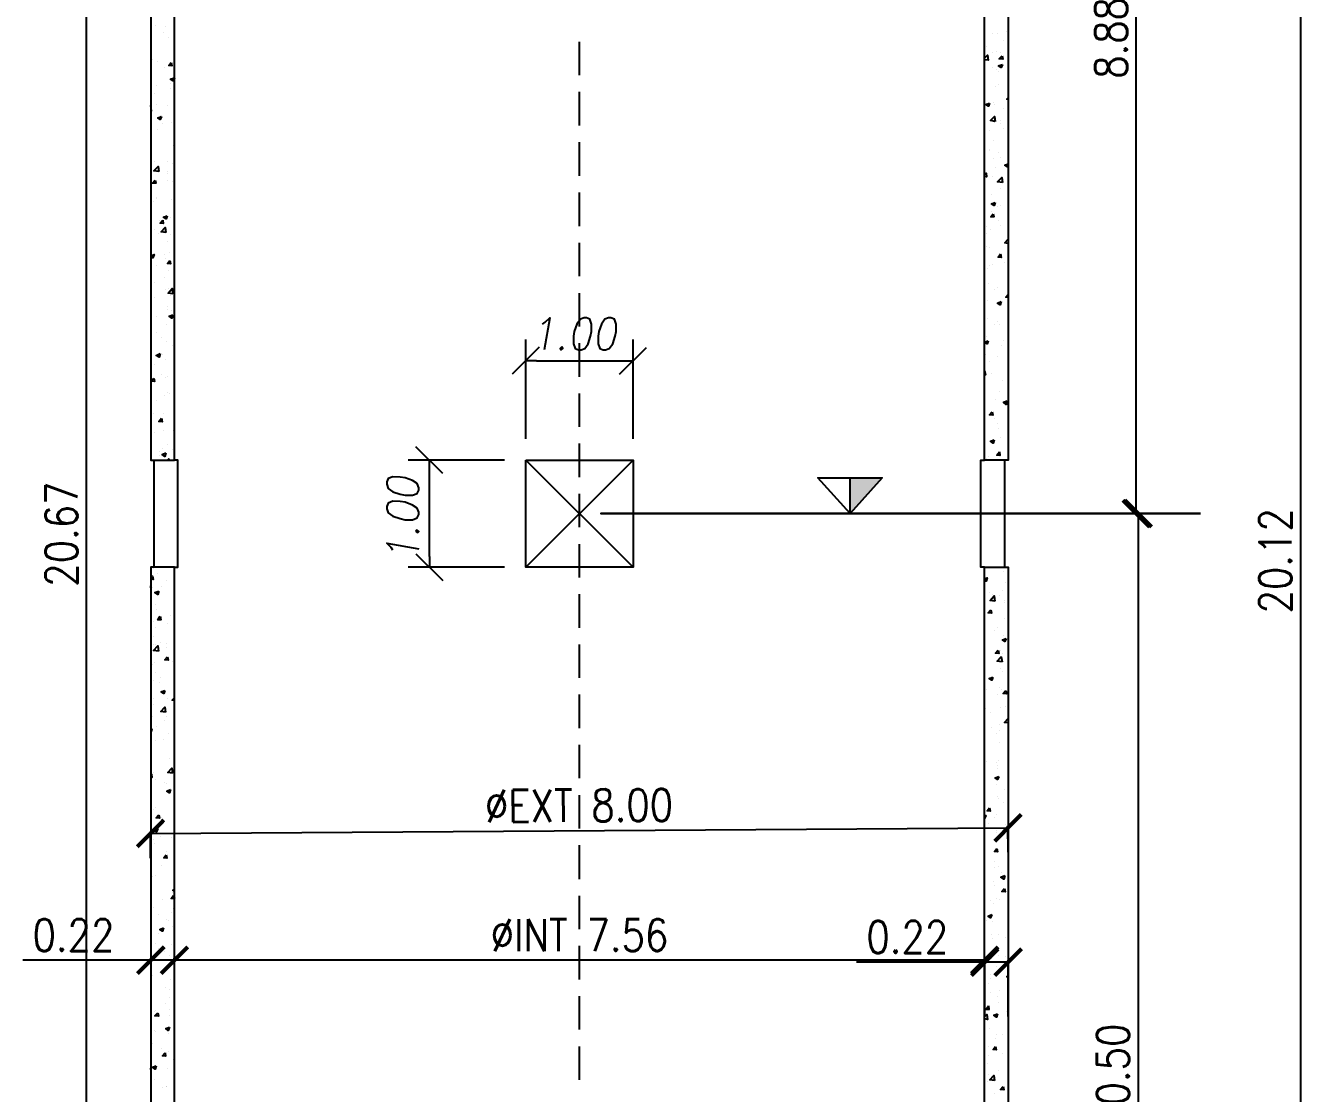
# Model space of a CAD drawing. Extents: x 93 to 1928, y 79 to 574.
# Drawn here: x 383.8 to 504.4, y 181.9 to 281.8 of the extents above; entities that cross this region are included whole.
import ezdxf

# ---------------------------------------------------------------- set-up
doc = ezdxf.new("R2010")
doc.units = 0
doc.header["$MEASUREMENT"] = 0
for name, color, linetype in [('Cotas', 1, 'Continuous'), ('PDF_00-COTAS-PARCIALES', 4, 'Continuous'), ('PDF_auxiliar', 1, 'Continuous'), ('PDF_CORTES', 6, 'Continuous'), ('PDF_encofrado', 4, 'Continuous'), ('PDF_HATCH', 1, 'Continuous')]:
    doc.layers.add(name, color=color, linetype=linetype)
doc.layers.add('PDF_0', color=7, linetype='Continuous', true_color=0x7fbfff)
doc.styles.add('ROMANS', font='ROMANS.SHX', dxfattribs={"width": 0.85})
doc.dimstyles.new('1.10', dxfattribs={"dimtxt": 3, "dimasz": 2.5, "dimexe": 0.18, "dimexo": 0.0625, "dimgap": 0.85, "dimtad": 1, "dimlfac": 0.1, "dimzin": 0, "dimdsep": 46, "dimtxsty": 'ROMANS', "dimblk": 'ARCHTICK', "dimcen": 0.09, "dimclrd": 256, "dimclre": 256, "dimclrt": 2, "dimadec": 0, "dimazin": 0, "dimtfac": 1, "dimtofl": 0, "dimtmove": 0, "dimatfit": 3, "dimfxl": 15, "dimfxlon": 1, "dimtolj": 1, "dimtzin": 0, "dimarcsym": 0})

# ---------------------------------------------------------------- blocks, each defined once
blk = doc.blocks.new('_ArchTick')
at = {"color": 0, "linetype": 'ByBlock', "const_width": 0.15}
blk.add_lwpolyline([(-0.5, -0.5), (0.5, 0.5)], dxfattribs=at)
blk = doc.blocks.new('*D20')
at = {"layer": 'Cotas', "lineweight": -2, "transparency": 16777216}
for p, q in [((394.19, 453.15), (379.01, 453.15)), ((379.19, 130.89), (379.19, 453.15)), ((394.19, 130.89), (379.01, 130.89))]:
    blk.add_line(p, q, dxfattribs=at)
at = {"layer": 'Defpoints', "color": 0, "transparency": 16777216}
for p in [(379.19, 453.15), (395.51, 453.15), (395.51, 130.89)]:
    blk.add_point(p, dxfattribs=at)
at = {"layer": 'Cotas', "lineweight": -2, "transparency": 16777216, "xscale": 2.5, "yscale": 2.5, "zscale": 2.5}
for p, rotation in [((379.19, 453.15), 90), ((379.19, 130.89), 270)]:
    blk.add_blockref('_ArchTick', p, dxfattribs=dict(at, rotation=rotation))
at = {"layer": 'Cotas', "color": 2, "transparency": 16777216, "insert": (376.84, 292.02), "char_height": 3, "attachment_point": 5, "rotation": 90, "style": 'ROMANS'}
blk.add_mtext('\\A1;32.15', dxfattribs=at)
blk = doc.blocks.new('*D24')
at = {"layer": 'Cotas', "lineweight": -2, "transparency": 16777216}
for p, q in [((472.67, 325.14), (487.85, 325.14)), ((487.67, 236.15), (487.67, 325.14)), ((472.67, 236.15), (487.85, 236.15))]:
    blk.add_line(p, q, dxfattribs=at)
at = {"layer": 'Defpoints', "color": 0, "transparency": 16777216}
for p in [(435.6, 325.14), (487.67, 325.14), (437.59, 236.15)]:
    blk.add_point(p, dxfattribs=at)
at = {"layer": 'Cotas', "lineweight": -2, "transparency": 16777216, "xscale": 2.5, "yscale": 2.5, "zscale": 2.5}
for p, rotation in [((487.67, 325.14), 90), ((487.67, 236.15), 270)]:
    blk.add_blockref('_ArchTick', p, dxfattribs=dict(at, rotation=rotation))
at = {"layer": 'Cotas', "color": 2, "transparency": 16777216, "insert": (485.32, 280.65), "char_height": 3, "attachment_point": 5, "rotation": 90, "style": 'ROMANS'}
blk.add_mtext('\\A1;8.88', dxfattribs=at)
blk = doc.blocks.new('*D25')
at = {"layer": 'Cotas', "lineweight": -2, "transparency": 16777216}
for p, q in [((487.85, 236.15), (488.03, 236.15)), ((487.85, 236.15), (487.85, 130.89)), ((497.66, 130.89), (487.67, 130.89))]:
    blk.add_line(p, q, dxfattribs=at)
at = {"layer": 'Defpoints', "color": 0, "transparency": 16777216}
for p in [(487.85, 236.15), (487.85, 130.89), (497.72, 130.89)]:
    blk.add_point(p, dxfattribs=at)
at = {"layer": 'Cotas', "lineweight": -2, "transparency": 16777216, "xscale": 2.5, "yscale": 2.5, "zscale": 2.5}
for p, rotation in [((487.85, 236.15), 90), ((487.85, 130.89), 270)]:
    blk.add_blockref('_ArchTick', p, dxfattribs=dict(at, rotation=rotation))
at = {"layer": 'Cotas', "color": 2, "transparency": 16777216, "insert": (485.5, 183.52), "char_height": 3, "attachment_point": 5, "rotation": 90, "style": 'ROMANS'}
blk.add_mtext('\\A1;10.50', dxfattribs=at)
blk = doc.blocks.new('*D28')
at = {"layer": 'Cotas', "lineweight": -2, "transparency": 16777216}
for p, q in [((488.03, 332.57), (503.21, 332.57)), ((503.03, 332.57), (503.03, 130.89)), ((488.03, 130.89), (503.21, 130.89))]:
    blk.add_line(p, q, dxfattribs=at)
at = {"layer": 'Defpoints', "color": 0, "transparency": 16777216}
for p in [(487.67, 332.57), (487.67, 130.89), (503.03, 130.89)]:
    blk.add_point(p, dxfattribs=at)
at = {"layer": 'Cotas', "lineweight": -2, "transparency": 16777216, "xscale": 2.5, "yscale": 2.5, "zscale": 2.5}
for p, rotation in [((503.03, 332.57), 90), ((503.03, 130.89), 270)]:
    blk.add_blockref('_ArchTick', p, dxfattribs=dict(at, rotation=rotation))
at = {"layer": 'Cotas', "color": 2, "transparency": 16777216, "insert": (500.68, 231.73), "char_height": 3, "attachment_point": 5, "rotation": 90, "style": 'ROMANS'}
blk.add_mtext('\\A1;20.12', dxfattribs=at)
blk = doc.blocks.new('*D29')
at = {"layer": 'Cotas', "lineweight": -2, "transparency": 16777216}
for p, q in [((473.5, 194.19), (461.52, 194.19)), ((473.5, 189.14), (473.5, 194.37)), ((475.69, 194.19), (473.5, 194.19)), ((475.69, 189.1), (475.69, 194.37))]:
    blk.add_line(p, q, dxfattribs=at)
at = {"layer": 'Defpoints', "color": 0, "transparency": 16777216}
for p in [(473.5, 194.19), (473.5, 189.07), (475.69, 189.04)]:
    blk.add_point(p, dxfattribs=at)
at = {"layer": 'Cotas', "lineweight": -2, "transparency": 16777216, "xscale": 2.5, "yscale": 2.5, "zscale": 2.5, "rotation": 180}
blk.add_blockref('_ArchTick', (473.5, 194.19), dxfattribs=at)
at = {"layer": 'Cotas', "lineweight": -2, "transparency": 16777216, "xscale": 2.5, "yscale": 2.5, "zscale": 2.5}
blk.add_blockref('_ArchTick', (475.69, 194.19), dxfattribs=at)
at = {"layer": 'Cotas', "color": 2, "transparency": 16777216, "insert": (466.26, 196.54), "char_height": 3, "attachment_point": 5, "style": 'ROMANS'}
blk.add_mtext('\\A1;0.22', dxfattribs=at)
blk = doc.blocks.new('*D30')
at = {"layer": 'Cotas', "lineweight": -2, "transparency": 16777216}
for p, q in [((397.7, 194.25), (397.7, 194.55)), ((473.5, 194.37), (397.7, 194.37)), ((473.5, 194.25), (473.5, 194.55))]:
    blk.add_line(p, q, dxfattribs=at)
at = {"layer": 'Defpoints', "color": 0, "transparency": 16777216}
for p in [(397.7, 194.37), (397.7, 194.19), (473.5, 194.19)]:
    blk.add_point(p, dxfattribs=at)
at = {"layer": 'Cotas', "lineweight": -2, "transparency": 16777216, "xscale": 2.5, "yscale": 2.5, "zscale": 2.5, "rotation": 180}
blk.add_blockref('_ArchTick', (397.7, 194.37), dxfattribs=at)
at = {"layer": 'Cotas', "lineweight": -2, "transparency": 16777216, "xscale": 2.5, "yscale": 2.5, "zscale": 2.5}
blk.add_blockref('_ArchTick', (473.5, 194.37), dxfattribs=at)
at = {"layer": 'Cotas', "color": 2, "transparency": 16777216, "insert": (435.6, 196.72), "char_height": 3, "attachment_point": 5, "style": 'ROMANS'}
blk.add_mtext('\\A1;ØINT 7.56', dxfattribs=at)
blk = doc.blocks.new('*D31')
at = {"layer": 'Cotas', "lineweight": -2, "transparency": 16777216}
for p, q in [((395.51, 194.37), (383.54, 194.37)), ((395.51, 194.37), (395.51, 194.55)), ((397.7, 194.37), (395.51, 194.37)), ((397.7, 194.37), (397.7, 194.55))]:
    blk.add_line(p, q, dxfattribs=at)
at = {"layer": 'Defpoints', "color": 0, "transparency": 16777216}
for p in [(395.51, 194.37), (395.51, 194.37), (397.7, 194.37)]:
    blk.add_point(p, dxfattribs=at)
at = {"layer": 'Cotas', "lineweight": -2, "transparency": 16777216, "xscale": 2.5, "yscale": 2.5, "zscale": 2.5, "rotation": 180}
blk.add_blockref('_ArchTick', (395.51, 194.37), dxfattribs=at)
at = {"layer": 'Cotas', "lineweight": -2, "transparency": 16777216, "xscale": 2.5, "yscale": 2.5, "zscale": 2.5}
blk.add_blockref('_ArchTick', (397.7, 194.37), dxfattribs=at)
at = {"layer": 'Cotas', "color": 2, "transparency": 16777216, "insert": (388.27, 196.72), "char_height": 3, "attachment_point": 5, "style": 'ROMANS'}
blk.add_mtext('\\A1;0.22', dxfattribs=at)
blk = doc.blocks.new('*D32')
at = {"layer": 'Cotas', "lineweight": -2, "transparency": 16777216}
for p, q in [((395.48, 206.23), (475.68, 206.76)), ((395.49, 203.93), (395.48, 206.41)), ((475.69, 204.47), (475.67, 206.94))]:
    blk.add_line(p, q, dxfattribs=at)
at = {"layer": 'Defpoints', "color": 0, "transparency": 16777216}
for p in [(475.68, 206.76), (395.49, 203.87), (475.69, 204.4)]:
    blk.add_point(p, dxfattribs=at)
at = {"layer": 'Cotas', "lineweight": -2, "transparency": 16777216, "xscale": 2.5, "yscale": 2.5, "zscale": 2.5}
for p, rotation in [((395.48, 206.23), 180.3823823446198), ((475.68, 206.76), 0.3823823446198228)]:
    blk.add_blockref('_ArchTick', p, dxfattribs=dict(at, rotation=rotation))
at = {"layer": 'Cotas', "color": 2, "transparency": 16777216, "insert": (435.56, 208.84), "char_height": 3, "attachment_point": 5, "rotation": 0.3824, "style": 'ROMANS'}
blk.add_mtext('\\A1;ØEXT 8.00', dxfattribs=at)
blk = doc.blocks.new('*D109')
at = {"layer": 'Cotas', "lineweight": -2, "transparency": 16777216}
for p, q in [((395.45, 337.57), (389.31, 337.57)), ((389.49, 130.89), (389.49, 337.57)), ((395.45, 130.89), (389.31, 130.89))]:
    blk.add_line(p, q, dxfattribs=at)
at = {"layer": 'Defpoints', "color": 0, "transparency": 16777216}
for p in [(389.49, 337.57), (395.51, 337.57), (395.51, 130.89)]:
    blk.add_point(p, dxfattribs=at)
at = {"layer": 'Cotas', "lineweight": -2, "transparency": 16777216, "xscale": 2.5, "yscale": 2.5, "zscale": 2.5}
for p, rotation in [((389.49, 337.57), 90), ((389.49, 130.89), 270)]:
    blk.add_blockref('_ArchTick', p, dxfattribs=dict(at, rotation=rotation))
at = {"layer": 'Cotas', "color": 2, "transparency": 16777216, "insert": (387.14, 234.23), "char_height": 3, "attachment_point": 5, "rotation": 90, "style": 'ROMANS'}
blk.add_mtext('\\A1;20.67', dxfattribs=at)
blk = doc.blocks.new('*D111')
at = {"layer": 'Cotas', "lineweight": -2, "transparency": 16777216}
for p, q in [((381.77, 460.15), (366.59, 460.15)), ((366.77, 130.89), (366.77, 460.15)), ((381.77, 130.89), (366.59, 130.89))]:
    blk.add_line(p, q, dxfattribs=at)
at = {"layer": 'Defpoints', "color": 0, "transparency": 16777216}
for p in [(366.77, 460.15), (395.51, 460.15), (395.51, 130.89)]:
    blk.add_point(p, dxfattribs=at)
at = {"layer": 'Cotas', "lineweight": -2, "transparency": 16777216, "xscale": 2.5, "yscale": 2.5, "zscale": 2.5}
for p, rotation in [((366.77, 460.15), 90), ((366.77, 130.89), 270)]:
    blk.add_blockref('_ArchTick', p, dxfattribs=dict(at, rotation=rotation))
at = {"layer": 'Cotas', "color": 2, "transparency": 16777216, "insert": (364.42, 295.52), "char_height": 3, "attachment_point": 5, "rotation": 90, "style": 'ROMANS'}
blk.add_mtext('\\A1;32.93', dxfattribs=at)

msp = doc.modelspace()

# ---------------------------------------------------------------- linework, layer by layer
at = {"layer": 'PDF_0', "color": 5, "lineweight": 25}
for points in [[(431.828, 251.719), (429.313, 249.204)], [(439.34, 249.204), (441.855, 251.687)], [(422.82, 239.909), (420.305, 242.392)], [(420.305, 232.397), (422.82, 229.882)]]:
    msp.add_lwpolyline(points, dxfattribs=at)
at = {"layer": 'PDF_0', "color": 2, "lineweight": 25}
for points in [[(431.573, 250.446), (430.587, 250.446)], [(439.595, 250.446), (440.613, 250.446)], [(421.578, 240.164), (421.578, 241.151)], [(421.578, 232.142), (421.578, 231.124)]]:
    msp.add_lwpolyline(points, dxfattribs=at)
at = {"layer": 'PDF_00-COTAS-PARCIALES', "lineweight": 25}
for points in [[(432.146, 253.883), (432.401, 254.043), (432.815, 254.456), (432.305, 251.464)], [(418.14, 232.715), (417.981, 232.97), (417.567, 233.384), (420.56, 232.843)]]:
    msp.add_lwpolyline(points, dxfattribs=at)
for points in [[(436.03, 254.456), (435.68, 254.329), (435.361, 253.883), (435.107, 253.183), (435.043, 252.737), (435.043, 252.037), (435.202, 251.592), (435.52, 251.464), (435.743, 251.464), (436.093, 251.592), (436.412, 252.037), (436.635, 252.737), (436.73, 253.183), (436.73, 253.883), (436.571, 254.329), (436.253, 254.456)], [(438.322, 254.456), (437.971, 254.329), (437.653, 253.883), (437.398, 253.183), (437.335, 252.737), (437.335, 252.037), (437.494, 251.592), (437.812, 251.464), (438.035, 251.464), (438.385, 251.592), (438.704, 252.037), (438.926, 252.737), (439.022, 253.183), (439.022, 253.883), (438.863, 254.329), (438.544, 254.456)], [(433.961, 251.751), (433.802, 251.592), (433.897, 251.464), (434.056, 251.592)], [(417.567, 238.891), (417.695, 238.509), (418.14, 238.19), (418.841, 237.968), (419.286, 237.872), (419.987, 237.872), (420.432, 238.031), (420.56, 238.35), (420.56, 238.572), (420.432, 238.954), (419.987, 239.241), (419.286, 239.496), (418.841, 239.559), (418.14, 239.591), (417.695, 239.432), (417.567, 239.114)], [(417.567, 236.599), (417.695, 236.217), (418.14, 235.899), (418.841, 235.676), (419.286, 235.58), (419.987, 235.58), (420.432, 235.739), (420.56, 236.058), (420.56, 236.281), (420.432, 236.662), (419.987, 236.949), (419.286, 237.204), (418.841, 237.267), (418.14, 237.299), (417.695, 237.14), (417.567, 236.822)], [(420.273, 234.498), (420.432, 234.371), (420.56, 234.466), (420.432, 234.593)]]:
    msp.add_lwpolyline(points, close=True, dxfattribs=at)
at = {"layer": 'PDF_00-COTAS-PARCIALES', "color": 2, "lineweight": 25}
for points in [[(430.587, 243.156), (430.587, 252.451)], [(440.613, 243.156), (440.613, 252.451)], [(431.573, 250.446), (439.595, 250.446)], [(428.581, 241.151), (419.573, 241.151)], [(421.578, 232.142), (421.578, 240.164)], [(460.922, 236.153), (457.898, 239.496), (463.914, 239.496), (460.922, 236.153), (460.922, 239.496)], [(428.581, 231.124), (419.573, 231.124)]]:
    msp.add_lwpolyline(points, dxfattribs=at)
msp.add_lwpolyline([(493.673, 236.153), (437.589, 236.153)], close=True, dxfattribs=at)
at = {"layer": 'PDF_00-COTAS-PARCIALES', "color": 2, "transparency": 33554559}
msp.add_solid([(460.922, 239.496), (463.914, 239.496), (460.922, 236.153)], dxfattribs=at)
at = {"layer": 'PDF_auxiliar', "lineweight": 25}
for points in [[(435.584, 280.272), (435.584, 277.152)], [(435.584, 275.593), (435.584, 272.441)], [(435.584, 270.881), (435.584, 267.762)], [(435.584, 266.202), (435.584, 263.051)], [(435.584, 261.491), (435.584, 258.372)], [(435.584, 256.78), (435.584, 253.661)], [(435.584, 252.101), (435.584, 248.949)], [(435.584, 247.39), (435.584, 244.27)], [(435.584, 242.71), (435.584, 239.559)], [(430.587, 241.151), (440.613, 231.124)], [(440.613, 241.151), (430.587, 231.124)], [(435.584, 237.999), (435.584, 234.88)], [(435.584, 233.288), (435.584, 230.169)], [(435.584, 228.609), (435.584, 225.458)], [(435.584, 223.898), (435.584, 220.779)], [(435.584, 219.219), (435.584, 216.067)], [(435.584, 214.508), (435.584, 211.388)], [(435.584, 209.797), (435.584, 206.677)], [(435.584, 205.117), (435.584, 201.966)], [(435.584, 200.406), (435.584, 197.287)], [(435.584, 195.727), (435.584, 192.576)], [(435.584, 191.016), (435.584, 187.897)], [(435.584, 186.305), (435.584, 183.185)]]:
    msp.add_lwpolyline(points, dxfattribs=at)
at = {"layer": 'PDF_CORTES', "lineweight": 25}
for points in [[(395.508, 320.125), (395.508, 241.151), (397.704, 241.151), (397.704, 320.125)], [(475.692, 320.125), (475.692, 241.151), (473.495, 241.151), (473.495, 320.125)], [(397.704, 127.894), (397.704, 231.124), (395.508, 231.124), (395.508, 127.894), (394.108, 127.894), (394.108, 125.889), (393.598, 125.889), (369.024, 113.856), (369.024, 110.864), (424.157, 110.864), (424.157, 113.856), (399.614, 125.889), (399.105, 125.889), (399.105, 127.894)], [(472.095, 125.889), (472.095, 127.894), (473.495, 127.894), (473.495, 231.124), (475.692, 231.124), (475.692, 127.894), (477.092, 127.894), (477.092, 125.889), (477.602, 125.889), (502.144, 113.856), (502.144, 110.864), (447.012, 110.864), (447.012, 113.856), (471.586, 125.889)]]:
    msp.add_lwpolyline(points, close=True, dxfattribs=at)
at = {"layer": 'PDF_encofrado', "lineweight": 25}
for points in [[(395.826, 231.124), (395.826, 241.151)], [(397.704, 231.124), (398.023, 231.124), (398.023, 241.151), (397.704, 241.151)], [(473.495, 231.124), (473.145, 231.124), (473.145, 241.151), (473.495, 241.151)], [(475.374, 231.124), (475.374, 241.151)]]:
    msp.add_lwpolyline(points, dxfattribs=at)
msp.add_lwpolyline([(430.587, 241.151), (440.613, 241.151), (440.613, 231.124), (430.587, 231.124)], close=True, dxfattribs=at)
at = {"layer": 'PDF_HATCH', "lineweight": 25}
for points in [[(395.922, 281.768), (395.922, 281.768)], [(396.654, 281.131), (396.654, 281.131)], [(396.845, 281.704), (396.845, 281.704)], [(474.259, 281.068), (474.259, 281.068)], [(474.705, 281.068), (474.705, 281.068)], [(475.501, 281.259), (475.501, 281.259)], [(397.132, 280.686), (397.132, 280.686)], [(473.623, 279.858), (473.623, 279.858)], [(475.246, 280.399), (475.246, 280.399)], [(395.54, 279.731), (395.54, 279.731)], [(473.495, 278.744), (473.75, 279.03), (473.814, 278.553), (473.495, 278.585)], [(474.196, 279.253), (474.196, 279.253)], [(474.641, 279.38), (474.641, 279.38)], [(474.992, 279.285), (474.992, 279.285)], [(395.667, 278.585), (395.667, 278.585)], [(396.113, 278.426), (396.113, 278.426)], [(396.75, 277.916), (396.75, 277.916)], [(397.386, 278.171), (397.386, 278.171)], [(474.259, 277.853), (474.259, 277.853)], [(474.578, 277.725), (474.578, 277.725)], [(474.769, 277.534), (474.769, 277.534)], [(396.081, 276.197), (396.081, 276.197)], [(397.323, 276.356), (397.323, 276.356)], [(474.801, 276.293), (474.801, 276.293)], [(395.89, 275.433), (395.89, 275.433)], [(397.354, 275.911), (397.354, 275.911)], [(474.514, 276.07), (474.514, 276.07)], [(475.692, 274.924), (475.565, 274.924), (475.692, 275.051)], [(395.508, 274.319), (395.508, 274.319)], [(395.508, 273.874), (395.572, 273.842), (395.508, 274.319)], [(396.017, 274.383), (396.017, 274.383)], [(397.1, 274.351), (397.1, 274.351)], [(474.323, 274.638), (474.323, 274.638)], [(474.45, 274.383), (474.45, 274.383)], [(475.278, 274.001), (475.278, 274.001)], [(396.399, 273.364), (396.399, 273.364)], [(396.59, 272.664), (396.59, 272.664)], [(397.45, 272.696), (397.45, 272.696)], [(474.387, 272.728), (474.387, 272.728)], [(474.96, 272.632), (474.96, 272.632)], [(474.992, 272.919), (474.992, 272.919)], [(396.113, 272.091), (396.113, 272.091)], [(397.673, 272.218), (397.673, 272.218)], [(473.973, 272.027), (473.973, 272.027)], [(475.214, 272.187), (475.214, 272.187)], [(397.609, 270.563), (397.609, 270.563)], [(473.909, 270.213), (473.909, 270.213)], [(474.323, 271.041), (474.323, 271.041)], [(395.89, 269.099), (395.89, 269.099)], [(397.1, 269.131), (397.1, 269.131)], [(473.973, 270.086), (473.973, 270.086)], [(474.291, 269.385), (474.291, 269.385)], [(474.769, 269.958), (474.769, 269.958)], [(475.023, 269.417), (475.023, 269.417)], [(397.1, 268.144), (397.1, 268.144)], [(397.1, 267.985), (397.1, 267.985)], [(397.577, 268.908), (397.577, 268.908)], [(473.495, 267.826), (473.623, 267.985), (473.655, 267.666), (473.495, 267.698)], [(474.482, 268.494), (474.482, 268.494)], [(475.692, 268.812), (475.628, 268.59), (475.374, 268.749), (475.692, 268.876)], [(395.795, 267.157), (395.795, 267.157)], [(397.036, 267.316), (397.036, 267.316)], [(397.514, 267.221), (397.514, 267.221)], [(474.228, 267.698), (474.228, 267.698)], [(474.96, 266.584), (474.96, 266.584)], [(475.66, 267.412), (475.66, 267.412)], [(395.731, 265.343), (395.731, 265.343)], [(396.081, 265.725), (396.081, 265.725)], [(396.081, 265.597), (396.081, 265.597)], [(397.45, 265.566), (397.45, 265.566)], [(397.641, 265.597), (397.641, 265.597)], [(474.164, 266.043), (474.164, 266.043)], [(474.1, 264.388), (474.1, 264.388)], [(474.673, 264.865), (474.673, 264.865)], [(475.023, 264.961), (475.023, 264.961)], [(396.304, 263.592), (396.304, 263.592)], [(397.386, 263.878), (397.386, 263.878)], [(473.686, 262.987), (473.686, 262.987)], [(474.769, 263.592), (474.769, 263.592)], [(474.96, 263.146), (474.96, 263.146)], [(395.89, 262.733), (395.89, 262.733)], [(396.177, 262.351), (396.177, 262.351)], [(397.323, 262.223), (397.323, 262.223)], [(473.686, 262.319), (473.686, 262.319)], [(474.037, 262.701), (474.037, 262.701)], [(475.692, 261.427), (475.374, 261.491), (475.692, 261.809)], [(397.068, 261.65), (397.068, 261.65)], [(397.259, 260.568), (397.259, 260.568)], [(473.623, 261.173), (473.623, 261.173)], [(473.973, 261.045), (473.973, 261.045)], [(475.533, 261.427), (475.533, 261.427)], [(395.508, 260.25), (395.826, 260.377), (395.699, 260.091), (395.508, 260.218)], [(396.081, 259.39), (396.081, 259.39)], [(396.781, 260.377), (396.781, 260.377)], [(396.845, 260.059), (396.845, 260.059)], [(473.909, 259.358), (473.909, 259.358)], [(474.228, 259.454), (474.228, 259.454)], [(474.96, 260.25), (474.96, 260.25)], [(475.374, 259.645), (475.374, 259.645)], [(396.781, 258.244), (396.781, 258.244)], [(397.195, 258.881), (397.195, 258.881)], [(473.75, 259.072), (473.75, 259.072)], [(395.508, 258.085), (395.508, 258.085)], [(395.826, 257.799), (395.826, 257.799)], [(396.877, 257.13), (396.877, 257.13)], [(397.132, 257.226), (397.132, 257.226)], [(473.846, 257.703), (473.846, 257.703)], [(474.387, 257.098), (474.387, 257.098)], [(474.737, 257.258), (474.737, 257.258)], [(395.858, 256.398), (395.858, 256.398)], [(397.354, 256.525), (397.354, 256.525)], [(473.782, 256.048), (473.782, 256.048)], [(474.737, 255.889), (474.737, 255.889)], [(475.692, 256.366), (475.469, 256.398), (475.692, 256.653)], [(396.049, 254.552), (396.049, 254.552)], [(397.068, 255.539), (397.068, 255.539)], [(397.068, 255.284), (397.068, 255.284)], [(397.482, 255.157), (397.482, 255.157)], [(397.004, 253.883), (397.004, 253.883)], [(473.718, 254.361), (473.718, 254.361)], [(474.45, 253.852), (474.45, 253.852)], [(474.673, 254.106), (474.673, 254.106)], [(474.928, 253.883), (474.928, 253.883)], [(396.049, 253.056), (396.049, 253.056)], [(396.527, 252.578), (396.527, 252.578)], [(396.941, 252.228), (396.941, 252.228)], [(473.655, 252.706), (473.655, 252.706)], [(475.246, 252.355), (475.246, 252.355)], [(396.559, 251.019), (396.559, 251.019)], [(397.577, 251.91), (397.577, 251.91)], [(473.591, 251.019), (473.591, 251.019)], [(474.737, 250.891), (474.737, 250.891)], [(475.087, 251.878), (475.087, 251.878)], [(395.508, 250.032), (395.508, 250.032)], [(395.858, 250.064), (395.858, 250.064)], [(396.877, 250.541), (396.877, 250.541)], [(473.941, 250.382), (473.941, 250.382)], [(396.495, 249.204), (396.495, 249.204)], [(396.845, 248.886), (396.845, 248.886)], [(397.036, 248.949), (397.036, 248.949)], [(473.495, 249.427), (473.495, 249.459), (473.559, 249.14), (473.495, 249.14)], [(473.559, 249.363), (473.559, 249.363)], [(474.1, 249.3), (474.1, 249.3)], [(475.151, 248.631), (475.151, 248.631)], [(397.068, 247.485), (397.068, 247.485)], [(397.227, 247.358), (397.227, 247.358)], [(473.495, 247.708), (473.495, 247.708)], [(474.928, 247.549), (474.928, 247.549)], [(395.604, 246.817), (395.604, 246.817)], [(396.049, 246.689), (396.049, 246.689)], [(396.781, 247.199), (396.781, 247.199)], [(474.482, 246.849), (474.482, 246.849)], [(395.763, 245.512), (395.763, 245.512)], [(396.718, 245.544), (396.718, 245.544)], [(474.419, 245.034), (474.419, 245.034)], [(395.826, 243.697), (395.826, 243.697)], [(396.208, 244.811), (396.208, 244.811)], [(396.654, 243.888), (396.654, 243.888)], [(397.609, 243.952), (397.609, 243.952)], [(474.705, 244.557), (474.705, 244.557)], [(474.801, 244.079), (474.801, 244.079)], [(397.036, 242.615), (397.036, 242.615)], [(474.992, 243.315), (474.992, 243.315)], [(396.304, 241.978), (396.304, 241.978)], [(396.304, 241.596), (396.304, 241.596)], [(396.59, 242.201), (396.59, 242.201)], [(397.068, 241.151), (397.195, 241.278), (397.227, 241.151)], [(397.545, 242.138), (397.545, 242.138)], [(473.655, 241.342), (473.655, 241.342)], [(473.814, 241.533), (473.814, 241.533)], [(474.928, 241.214), (474.928, 241.214)], [(395.795, 231.028), (395.795, 231.028)], [(395.954, 231.092), (395.954, 231.092)], [(396.145, 230.519), (396.145, 230.519)], [(475.214, 231.092), (475.214, 231.092)], [(475.246, 230.71), (475.246, 230.71)], [(395.508, 230.073), (395.667, 230.296), (395.731, 229.978), (395.508, 230.01)], [(395.508, 228.991), (395.54, 228.991), (395.508, 229.405)], [(395.667, 229.278), (395.667, 229.278)], [(396.527, 229.373), (396.527, 229.373)], [(397.004, 229.914), (397.004, 229.914)], [(473.495, 230.042), (473.718, 230.137), (473.623, 229.819), (473.495, 229.914)], [(475.405, 229.723), (475.405, 229.723)], [(396.113, 228.864), (396.113, 228.864)], [(473.909, 228.736), (473.909, 228.736)], [(474.228, 228.545), (474.228, 228.545)], [(474.896, 228.514), (474.896, 228.514)], [(475.183, 228.927), (475.183, 228.927)], [(475.342, 228.036), (475.342, 228.036)], [(395.986, 227.654), (395.986, 227.654)], [(396.049, 227.177), (396.049, 227.177)], [(473.846, 226.922), (473.846, 226.922)], [(475.31, 227.877), (475.31, 227.877)], [(395.731, 226.031), (395.731, 226.031)], [(397.068, 225.84), (397.068, 225.84)], [(397.354, 226.604), (397.354, 226.604)], [(475.31, 226.381), (475.31, 226.381)], [(395.795, 224.662), (395.795, 224.662)], [(395.986, 225.521), (395.986, 225.521)], [(474.45, 225.203), (474.45, 225.203)], [(474.673, 225.521), (474.673, 225.521)], [(475.246, 224.726), (475.246, 224.726)], [(395.731, 223.866), (395.731, 223.866)], [(395.922, 223.866), (395.922, 223.866)], [(396.368, 224.057), (396.368, 224.057)], [(396.972, 223.58), (396.972, 223.58)], [(397.004, 224.025), (397.004, 224.025)], [(397.704, 223.102), (397.673, 223.102), (397.704, 223.134)], [(474.96, 223.325), (474.96, 223.325)], [(395.667, 222.052), (395.667, 222.052)], [(395.858, 222.179), (395.858, 222.179)], [(397.577, 222.306), (397.577, 222.306)], [(474.864, 222.179), (474.864, 222.179)], [(475.183, 223.039), (475.183, 223.039)], [(395.986, 221.32), (395.986, 221.32)], [(396.431, 220.81), (396.431, 220.81)], [(473.941, 220.779), (473.941, 220.779)], [(474.96, 221.67), (474.96, 221.67)], [(475.119, 221.383), (475.119, 221.383)], [(395.795, 220.524), (395.795, 220.524)], [(396.272, 220.333), (396.272, 220.333)], [(473.655, 219.696), (473.655, 219.696)], [(474.896, 219.855), (474.896, 219.855)], [(475.055, 219.696), (475.055, 219.696)], [(395.731, 218.837), (395.731, 218.837)], [(395.763, 218.328), (395.763, 218.328)], [(397.068, 218.837), (397.068, 218.837)], [(397.704, 218.678), (397.514, 218.709), (397.704, 218.9)], [(474.673, 219.187), (474.673, 219.187)], [(395.667, 217.182), (395.667, 217.182)], [(396.972, 217.213), (396.972, 217.213)], [(473.591, 217.882), (473.591, 217.882)], [(474.037, 217.532), (474.037, 217.532)], [(474.992, 218.041), (474.992, 218.041)], [(475.469, 218.137), (475.469, 218.137)], [(475.66, 218.105), (475.66, 218.105)], [(395.508, 215.94), (395.604, 215.972), (395.508, 215.717)], [(396.081, 216.258), (396.081, 216.258)], [(396.781, 216.8), (396.781, 216.8)], [(474.164, 216.163), (474.164, 216.163)], [(474.928, 216.386), (474.928, 216.386)], [(475.692, 216.577), (475.342, 216.609), (475.692, 216.991)], [(395.604, 215.526), (395.604, 215.526)], [(395.954, 214.953), (395.954, 214.953)], [(396.718, 214.985), (396.718, 214.985)], [(397.132, 215.59), (397.132, 215.59)], [(474.641, 215.558), (474.641, 215.558)], [(474.864, 215.813), (474.864, 215.813)], [(474.864, 214.699), (474.864, 214.699)], [(475.692, 215.049), (475.692, 215.049)], [(475.692, 215.049), (475.692, 215.049)], [(395.54, 213.839), (395.54, 213.839)], [(397.291, 213.266), (397.291, 213.266)], [(473.686, 212.98), (473.686, 212.98)], [(474.641, 212.821), (474.641, 212.821)], [(474.705, 212.63), (474.705, 212.63)], [(474.737, 212.311), (474.737, 212.311)], [(474.801, 213.043), (474.801, 213.043)], [(395.508, 211.675), (395.572, 211.77), (395.604, 211.452), (395.508, 211.452)], [(395.763, 211.961), (395.763, 211.961)], [(395.986, 211.293), (395.986, 211.293)], [(474.737, 211.356), (474.737, 211.356)], [(396.781, 211.038), (396.781, 211.038)], [(396.972, 210.879), (396.972, 210.879)], [(474.641, 210.815), (474.641, 210.815)], [(475.342, 210.338), (475.342, 210.338)], [(474.673, 209.701), (474.673, 209.701)], [(474.832, 209.478), (474.832, 209.478)], [(475.214, 209.096), (475.214, 209.096)], [(395.795, 208.492), (395.795, 208.492)], [(395.954, 208.619), (395.954, 208.619)], [(396.495, 207.728), (396.495, 207.728)], [(473.495, 207.887), (473.591, 207.919), (473.495, 207.632)], [(473.495, 207.632), (473.495, 207.632)], [(474.387, 207.759), (474.387, 207.759)], [(474.61, 208.046), (474.61, 208.046)], [(473.877, 207.123), (473.877, 207.123)], [(474.578, 206.359), (474.578, 206.359)], [(474.641, 206.486), (474.641, 206.486)], [(475.437, 207.091), (475.437, 207.091)], [(395.731, 205.627), (395.731, 205.627)], [(395.858, 205.245), (395.858, 205.245)], [(396.431, 205.913), (396.431, 205.913)], [(397.482, 205.818), (397.482, 205.818)], [(396.941, 204.544), (396.941, 204.544)], [(397.036, 204.194), (397.036, 204.194)], [(474.514, 204.704), (474.514, 204.704)], [(396.495, 203.271), (396.495, 203.271)], [(474.419, 203.558), (474.419, 203.558)], [(474.45, 203.017), (474.45, 203.017)], [(474.832, 203.112), (474.832, 203.112)], [(475.66, 203.749), (475.66, 203.749)], [(395.699, 202.221), (395.699, 202.221)], [(395.922, 202.284), (395.922, 202.284)], [(474.355, 201.775), (474.355, 201.775)], [(475.087, 202.539), (475.087, 202.539)], [(395.508, 200.725), (395.508, 200.725)], [(397.545, 200.661), (397.545, 200.661)], [(397.704, 200.82), (397.577, 200.916), (397.704, 200.947)], [(397.673, 200.884), (397.673, 200.884)], [(474.387, 201.361), (474.387, 201.361)], [(395.731, 199.292), (395.731, 199.292)], [(396.559, 200.024), (396.559, 200.024)], [(397.609, 199.197), (397.609, 199.197)], [(474.068, 199.993), (474.068, 199.993)], [(474.323, 199.674), (474.323, 199.674)], [(474.61, 200.152), (474.61, 200.152)], [(474.928, 200.024), (474.928, 200.024)], [(396.24, 198.687), (396.24, 198.687)], [(396.941, 198.178), (396.941, 198.178)], [(397.195, 198.051), (397.195, 198.051)], [(397.482, 198.847), (397.482, 198.847)], [(473.623, 198.051), (473.623, 198.051)], [(474.259, 198.019), (474.259, 198.019)], [(396.177, 196.873), (396.177, 196.873)], [(397.545, 197.541), (397.545, 197.541)], [(474.164, 196.746), (474.164, 196.746)], [(474.801, 196.778), (474.801, 196.778)], [(395.922, 195.918), (395.922, 195.918)], [(396.208, 195.504), (396.208, 195.504)], [(397.482, 195.854), (397.482, 195.854)], [(474.196, 196.364), (474.196, 196.364)], [(475.469, 196.491), (475.469, 196.491)], [(396.75, 195.154), (396.75, 195.154)], [(397.291, 194.804), (397.291, 194.804)], [(397.418, 194.199), (397.418, 194.199)], [(474.132, 194.677), (474.132, 194.677)], [(474.132, 194.517), (474.132, 194.517)], [(474.769, 194.772), (474.769, 194.772)], [(475.405, 194.677), (475.405, 194.677)], [(474.068, 193.021), (474.068, 193.021)], [(474.61, 193.785), (474.61, 193.785)], [(395.508, 192.926), (395.508, 192.926)], [(395.508, 192.926), (395.508, 192.926)], [(395.699, 192.926), (395.699, 192.926)], [(396.909, 191.844), (396.909, 191.844)], [(397.354, 192.544), (397.354, 192.544)], [(473.814, 192.226), (473.814, 192.226)], [(474.068, 192.703), (474.068, 192.703)], [(475.692, 192.767), (475.565, 192.862), (475.692, 192.894)], [(397.291, 191.621), (397.291, 191.621)], [(397.291, 190.857), (397.291, 190.857)], [(474.005, 191.334), (474.005, 191.334)], [(474.673, 190.984), (474.673, 190.984)], [(474.864, 191.525), (474.864, 191.525)], [(395.89, 189.584), (395.89, 189.584)], [(395.954, 189.647), (395.954, 189.647)], [(396.909, 190.284), (396.909, 190.284)], [(397.227, 189.806), (397.227, 189.806)], [(473.941, 189.679), (473.941, 189.679)], [(474.801, 190.443), (474.801, 190.443)], [(475.501, 189.552), (475.501, 189.552)], [(397.227, 189.202), (397.227, 189.202)], [(473.495, 189.074), (473.686, 189.297), (473.75, 188.82), (473.495, 188.883)], [(395.89, 187.833), (395.89, 187.833)], [(395.922, 187.737), (395.922, 187.737)], [(397.163, 187.515), (397.163, 187.515)], [(473.909, 188.024), (473.909, 188.024)], [(474.514, 187.005), (474.514, 187.005)], [(474.578, 187.451), (474.578, 187.451)], [(475.183, 187.451), (475.183, 187.451)], [(395.699, 186.591), (395.699, 186.591)], [(396.463, 186.114), (396.463, 186.114)], [(397.132, 185.859), (397.132, 185.859)], [(473.495, 185.732), (473.495, 185.732)], [(473.495, 185.7), (473.495, 185.732)], [(473.846, 186.337), (473.846, 186.337)], [(396.909, 185.477), (396.909, 185.477)], [(397.609, 185.064), (397.609, 185.064)], [(473.782, 184.682), (473.782, 184.682)], [(473.877, 185.477), (473.877, 185.477)], [(475.119, 185.636), (475.119, 185.636)], [(395.508, 184.14), (395.508, 184.268)], [(395.508, 184.14), (395.508, 184.14)], [(396.017, 184.491), (396.017, 184.491)], [(397.068, 184.204), (397.068, 184.204)], [(473.527, 184.459), (473.527, 184.459)], [(473.814, 183.663), (473.814, 183.663)], [(474.769, 184.077), (474.769, 184.077)], [(395.89, 183.249), (395.89, 183.249)], [(396.622, 182.485), (396.622, 182.485)], [(397.004, 182.549), (397.004, 182.549)], [(397.004, 182.517), (397.004, 182.517)], [(473.718, 182.994), (473.718, 182.994)], [(474.387, 181.944), (474.387, 181.944)]]:
    msp.add_lwpolyline(points, dxfattribs=at)
for points in [[(475.119, 278.967), (475.183, 278.648), (474.864, 278.68)], [(397.418, 278.362), (397.482, 278.044), (397.195, 278.075)], [(475.151, 278.171), (475.055, 277.884), (474.801, 278.044)], [(397.704, 276.929), (397.609, 276.643), (397.354, 276.802)], [(473.941, 274.542), (473.846, 274.256), (473.591, 274.415)], [(396.495, 273.301), (396.368, 273.014), (396.145, 273.173)], [(474.482, 272.823), (474.037, 272.919), (474.419, 273.301)], [(396.24, 268.144), (395.795, 268.208), (396.177, 268.621)], [(395.922, 267.348), (395.986, 267.062), (395.667, 267.062)], [(475.151, 267.125), (474.705, 267.189), (475.087, 267.603)], [(474.291, 264.197), (474.355, 263.91), (474.068, 263.91)], [(474.482, 265.247), (474.387, 264.961), (474.132, 265.12)], [(396.622, 263.592), (396.654, 263.274), (396.368, 263.306)], [(396.909, 262.446), (396.463, 262.51), (396.845, 262.924)], [(397.036, 264.006), (396.941, 263.719), (396.686, 263.878)], [(397.291, 259.836), (397.354, 259.518), (397.068, 259.549)], [(474.992, 260.441), (475.055, 260.122), (474.769, 260.154)], [(397.577, 256.716), (397.132, 256.78), (397.514, 257.194)], [(475.055, 255.984), (474.96, 255.666), (474.705, 255.825)], [(397.577, 254.743), (397.482, 254.425), (397.227, 254.616)], [(473.814, 252.324), (473.718, 252.037), (473.495, 252.196)], [(396.368, 251.114), (396.272, 250.796), (396.017, 250.955)], [(395.795, 248.822), (395.858, 248.504), (395.54, 248.536)], [(475.596, 246.689), (475.501, 246.371), (475.246, 246.562)], [(396.495, 245.066), (396.559, 244.748), (396.24, 244.78)], [(474.196, 245.671), (474.259, 245.353), (473.941, 245.384)], [(474.387, 243.061), (474.291, 242.742), (474.037, 242.933)], [(396.909, 241.819), (396.813, 241.501), (396.559, 241.692)], [(474.896, 241.915), (474.928, 241.596), (474.641, 241.628)], [(396.24, 228.896), (396.145, 228.577), (395.89, 228.768)], [(474.45, 227.972), (474.005, 228.036), (474.387, 228.45)], [(474.068, 227.145), (474.132, 226.827), (473.814, 226.858)], [(396.368, 226.54), (396.431, 226.222), (396.145, 226.222)], [(475.501, 224.471), (475.374, 224.185), (475.151, 224.344)], [(396.208, 223.293), (395.763, 223.357), (396.145, 223.771)], [(474.769, 223.389), (474.832, 223.07), (474.514, 223.102)], [(397.068, 222.752), (397.132, 222.434), (396.813, 222.466)], [(475.119, 222.275), (474.673, 222.338), (475.055, 222.752)], [(474.259, 220.842), (474.164, 220.556), (473.909, 220.715)], [(396.813, 219.601), (396.718, 219.314), (396.463, 219.473)], [(475.469, 219.601), (475.533, 219.282), (475.214, 219.314)], [(396.877, 217.564), (396.431, 217.627), (396.813, 218.041)], [(397.545, 211.866), (397.1, 211.929), (397.482, 212.343)], [(474.832, 211.547), (474.705, 211.261), (474.482, 211.42)], [(397.354, 210.338), (397.259, 210.019), (397.004, 210.179)], [(396.24, 207.982), (396.304, 207.664), (396.017, 207.696)], [(473.941, 208.619), (474.005, 208.301), (473.718, 208.332)], [(396.145, 206.677), (396.049, 206.391), (395.795, 206.55)], [(396.941, 204.226), (397.004, 203.908), (396.718, 203.94)], [(474.641, 204.831), (474.705, 204.513), (474.419, 204.544)], [(475.374, 202.284), (475.278, 201.966), (475.023, 202.125)], [(397.641, 200.438), (397.704, 200.152), (397.418, 200.152)], [(475.342, 201.075), (475.405, 200.756), (475.087, 200.788)], [(474.164, 198.656), (474.037, 198.337), (473.814, 198.496)], [(396.686, 197.414), (396.59, 197.096), (396.336, 197.255)], [(396.145, 189.456), (396.208, 189.138), (395.89, 189.17)], [(473.846, 190.093), (473.877, 189.775), (473.591, 189.775)], [(474.705, 189.361), (474.61, 189.042), (474.355, 189.233)], [(397.259, 188.119), (397.132, 187.801), (396.909, 187.992)], [(474.514, 186.305), (474.578, 185.987), (474.291, 186.018)], [(396.845, 185.7), (396.877, 185.382), (396.59, 185.414)], [(396.017, 184.491), (395.922, 184.172), (395.667, 184.363)], [(474.419, 183.122), (473.973, 183.185), (474.355, 183.599)], [(475.214, 182.549), (475.278, 182.23), (474.992, 182.262)]]:
    msp.add_lwpolyline(points, close=True, dxfattribs=at)

# ---------------------------------------------------------------- dimensions: what is measured, and where the dimension line sits
at = {"layer": 'Cotas'}
for base, p2, picture, middle in [((366.774, 460.152), (395.508, 460.152), '*D111', (364.424, 295.519)), ((389.49, 337.569), (395.508, 337.569), '*D109', (387.14, 234.227))]:
    dim = msp.add_linear_dim(base=base, p1=(395.508, 130.886), p2=p2, angle=90, dimstyle='1.10', dxfattribs=at)
    dim.commit()
    dim.dimension.update_dxf_attribs({"geometry": picture, "text_midpoint": middle})
for base, p1, p2, text, picture, middle in [((379.186, 453.149), (395.508, 130.886), (395.508, 453.149), '32.15', '*D20', (376.836, 292.018)), ((503.031, 130.886), (487.667, 332.571), (487.667, 130.886), '20.12', '*D28', (500.681, 231.729)), ((487.667, 325.138), (437.589, 236.153), (435.6, 325.138), '8.88', '*D24', (485.317, 280.646)), ((487.847, 130.886), (487.847, 236.153), (497.719, 130.886), '10.50', '*D25', (485.497, 183.52))]:
    dim = msp.add_linear_dim(base=base, p1=p1, p2=p2, angle=90, text=text, dimstyle='1.10', dxfattribs=at)
    dim.commit()
    dim.dimension.update_dxf_attribs({"geometry": picture, "text_midpoint": middle})
dim = msp.add_aligned_dim(p1=(395.492, 203.868), p2=(475.692, 204.403), distance=2.358, text='ØEXT 8.00', dimstyle='1.10', dxfattribs=at)
dim.commit()
dim.dimension.update_dxf_attribs({"geometry": '*D32', "text_midpoint": (435.561, 208.844)})
dim = msp.add_linear_dim(base=(397.704, 194.369), p1=(473.495, 194.189), p2=(397.704, 194.189), text='ØINT 7.56', dimstyle='1.10', dxfattribs=at)
dim.commit()
dim.dimension.update_dxf_attribs({"geometry": '*D30', "text_midpoint": (435.6, 196.719)})
for base, p1, p2, picture, middle in [((395.508, 194.369), (397.704, 194.369), (395.508, 194.369), '*D31', (388.272, 196.719)), ((473.495, 194.189), (475.692, 189.042), (473.495, 189.074), '*D29', (466.26, 196.539))]:
    dim = msp.add_linear_dim(base=base, p1=p1, p2=p2, dimstyle='1.10', dxfattribs=at)
    dim.commit()
    dim.dimension.update_dxf_attribs({"geometry": picture, "text_midpoint": middle})

doc.saveas('drawing.dxf')
